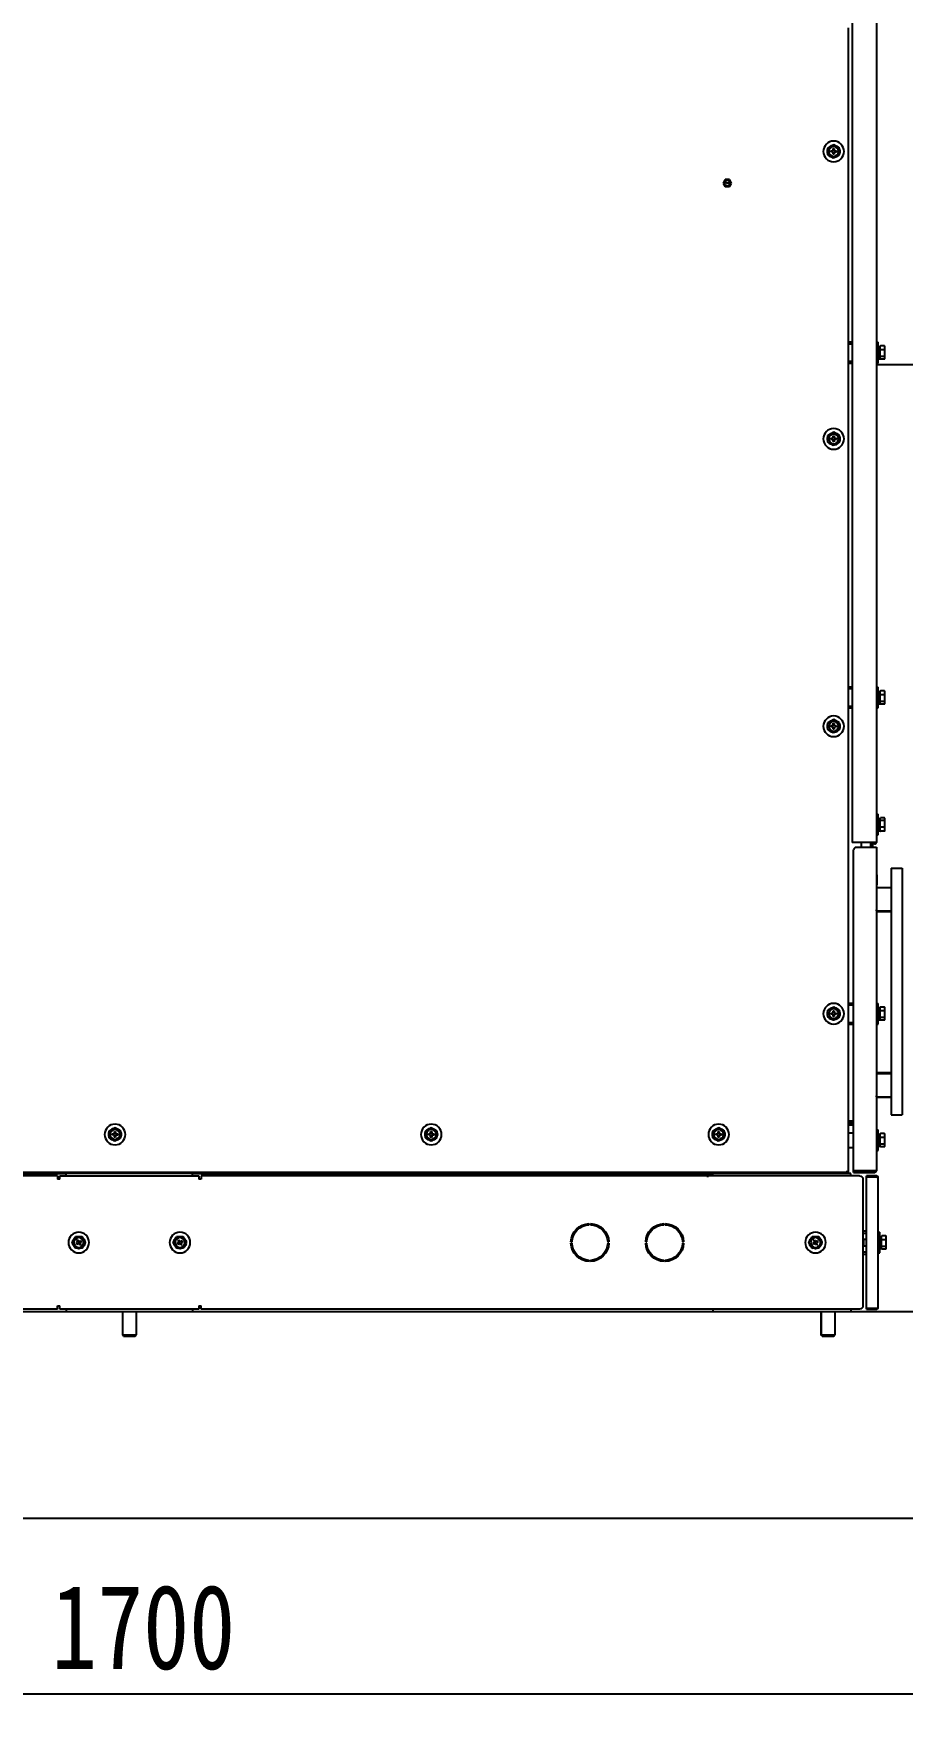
# Model space of a CAD drawing. Header units: millimetres. Extents: x 0 to 87554, y -20854 to 20404.
# Drawn here: x 7764 to 8519, y 13346 to 14821 of the extents above; entities that cross this region are included whole.
import ezdxf

# ---------------------------------------------------------------- set-up
doc = ezdxf.new("R2010")
doc.units = ezdxf.units.MM
doc.layers.get('0').update_dxf_attribs({"lineweight": 15})
doc.layers.get('Defpoints').update_dxf_attribs({"lineweight": 15})
for name, color, linetype in [('2401-00198_NFH-M5-12_0', 7, 'Continuous'), ('2401-00332-S-M12-30HM_0', 7, 'Continuous'), ('2401-01144-S-M6-16HWM_0', 7, 'Continuous'), ('4209-B0008_0', 7, 'Continuous'), ('4212-KH001_041_0', 7, 'Continuous'), ('4212-KH010_041_0', 7, 'Continuous'), ('4212-L0877_0', 7, 'Continuous'), ('4215-12269_16_0', 7, 'Continuous'), ('4215-12645_1_0', 7, 'Continuous'), ('4215-12645_2_0', 7, 'Continuous'), ('4215-12647_0', 7, 'Continuous'), ('4215-12653_3_0', 7, 'Continuous'), ('4215-12656_0', 7, 'Continuous'), ('4215-16097_1_0', 7, 'Continuous'), ('4215-16529_1_0', 7, 'Continuous'), ('4215-17084_1_0', 7, 'Continuous'), ('4215-17085_1_0', 7, 'Continuous'), ('4215-17086_4_0', 7, 'Continuous'), ('CORNER_FITTING-2_041_0', 7, 'Continuous'), ('EM-S-M6-ZC_0', 7, 'Continuous')]:
    doc.layers.add(name, color=color, linetype=linetype)
doc.layers.add('THICK', color=7, linetype='Continuous', lineweight=0)
doc.styles.add('仿宋', font='', dxfattribs={"width": 0.8})
doc.styles.get('仿宋').set_extended_font_data('仿宋_gb2312')
doc.dimstyles.new('12倍', dxfattribs={"dimscale": 21, "dimtxt": 3.5, "dimasz": 2.5, "dimexe": 1.5, "dimexo": 0, "dimgap": 1, "dimtad": 1, "dimtoh": 1, "dimdsep": 46, "dimtxsty": '仿宋', "dimcen": 2.5, "dimdle": 5, "dimclrd": 4, "dimclre": 4, "dimclrt": 3, "dimadec": 0, "dimazin": 0, "dimtfac": 1, "dimtmove": 0, "dimatfit": 3, "dimfxl": 1, "dimtolj": 1, "dimarcsym": 0})

# ---------------------------------------------------------------- blocks, each defined once
blk = doc.blocks.new('*D136')
at = {"color": 4, "linetype": 'Continuous', "lineweight": -2, "transparency": 16777216}
for p, q in [((7009.4, 13575.9), (7009.4, 13345.8)), ((8709.4, 13529.9), (8709.4, 13345.8)), ((7061.9, 13377.3), (8656.9, 13377.3))]:
    blk.add_line(p, q, dxfattribs=at)
at = {"color": 4, "lineweight": -3, "transparency": 16777216}
for points in [[(7061.9, 13386), (7061.9, 13368.5), (7009.4, 13377.3)], [(8656.9, 13386), (8656.9, 13368.5), (8709.4, 13377.3)]]:
    blk.add_solid(points, dxfattribs=at)
at = {"layer": 'Defpoints', "color": 0, "lineweight": -3, "transparency": 16777216}
for p in [(7009.4, 13575.9), (8709.4, 13529.9), (8709.4, 13377.3)]:
    blk.add_point(p, dxfattribs=at)
at = {"color": 3, "lineweight": -3, "transparency": 16777216, "insert": (7859.4, 13435), "char_height": 73.5, "attachment_point": 5, "style": '仿宋'}
blk.add_mtext('\\A1;1700', dxfattribs=at)
blk = doc.blocks.new('gy7u88')
at = {"layer": '2401-00198_NFH-M5-12_0', "color": 107, "linetype": 'Continuous'}
for p, q in [((-269.3, -1128.8), (-267.5, -1125.6)), ((-267.5, -1131.9), (-269.3, -1128.8)), ((-267.5, -1125.6), (-263.8, -1125.6)), ((-267.5, -1128.3), (-267.5, -1128.4)), ((-266.8, -1128.3), (-267.5, -1128.3)), ((-267, -1128.4), (-267.5, -1128.8)), ((-267.5, -1128.4), (-267, -1128.4)), ((-267.5, -1128.8), (-267.5, -1128.9)), ((-267.5, -1128.9), (-267.5, -1129)), ((-267.5, -1129), (-267.5, -1129)), ((-267.5, -1129), (-267.5, -1129.1)), ((-267.5, -1129.1), (-267.4, -1129.2)), ((-263.8, -1131.9), (-267.5, -1131.9)), ((-267.4, -1128.9), (-266.8, -1128.4)), ((-267.4, -1129), (-267.4, -1128.9)), ((-267.4, -1129), (-267.4, -1129)), ((-267.4, -1129.1), (-267.4, -1129)), ((-267.3, -1129.1), (-267.4, -1129.1)), ((-267.4, -1129.2), (-267.4, -1129.2)), ((-267.4, -1129.2), (-267.2, -1129.3)), ((-267.2, -1129.1), (-267.3, -1129.1)), ((-267.1, -1129.1), (-267.2, -1129.1)), ((-267.2, -1129.3), (-267.1, -1129.3)), ((-267, -1129.1), (-267.1, -1129.1)), ((-267.1, -1129.3), (-267, -1129.2)), ((-266.9, -1129), (-267, -1129.1)), ((-267, -1129.1), (-267, -1129.1)), ((-267, -1129.2), (-266.9, -1129.2)), ((-266.8, -1129), (-266.9, -1129)), ((-266.9, -1129.2), (-266.8, -1129.1)), ((-266.8, -1128.4), (-266.8, -1128.3)), ((-266.8, -1129.1), (-266.8, -1129)), ((-266.6, -1128.3), (-266.6, -1129.3)), ((-266.5, -1128.3), (-266.6, -1128.3)), ((-266.6, -1129.3), (-266.5, -1129.3)), ((-266.5, -1129.1), (-266.5, -1128.3)), ((-266.4, -1128.9), (-266.5, -1129.1)), ((-266.5, -1129.3), (-266.4, -1129.1)), ((-266.4, -1129.1), (-266.4, -1128.9)), ((-266.2, -1128.6), (-266.2, -1128.6)), ((-266.2, -1128.6), (-266.1, -1128.8)), ((-266.1, -1128.7), (-266.2, -1128.6)), ((-266.1, -1128.8), (-266.2, -1128.9)), ((-266.2, -1128.9), (-266.1, -1128.8)), ((-266.2, -1128.9), (-266.2, -1128.9)), ((-266.1, -1128.6), (-266.1, -1128.7)), ((-266, -1128.6), (-266.1, -1128.6)), ((-266.1, -1128.8), (-266.1, -1129)), ((-266.1, -1129), (-266, -1129)), ((-266, -1128.7), (-266, -1128.6)), ((-265.9, -1128.6), (-266, -1128.7)), ((-266, -1128.8), (-265.9, -1128.6)), ((-266, -1129), (-266, -1128.8)), ((-266, -1128.8), (-265.9, -1128.9)), ((-265.9, -1128.9), (-266, -1128.8)), ((-265.9, -1128.6), (-265.9, -1128.6)), ((-265.9, -1128.9), (-265.9, -1128.9)), ((-265.6, -1128.3), (-265.7, -1128.4)), ((-265.7, -1128.4), (-265.7, -1128.5)), ((-265.7, -1128.5), (-265.7, -1128.6)), ((-265.7, -1128.6), (-265.7, -1128.7)), ((-265.7, -1128.7), (-265.6, -1128.8)), ((-265.7, -1129.1), (-265.7, -1129.3)), ((-265.1, -1129.1), (-265.7, -1129.1)), ((-265.7, -1129.3), (-265, -1129.3)), ((-265.5, -1128.3), (-265.6, -1128.3)), ((-265.6, -1128.5), (-265.6, -1128.4)), ((-265.6, -1128.4), (-265.5, -1128.4)), ((-265.6, -1128.6), (-265.6, -1128.5)), ((-265.6, -1128.5), (-265.6, -1128.5)), ((-265.6, -1128.7), (-265.6, -1128.6)), ((-265.6, -1128.7), (-265.6, -1128.7)), ((-265.5, -1128.8), (-265.6, -1128.7)), ((-265.6, -1128.8), (-265.5, -1128.9)), ((-265.4, -1128.3), (-265.5, -1128.3)), ((-265.5, -1128.4), (-265.4, -1128.4)), ((-265.4, -1128.8), (-265.5, -1128.8)), ((-265.5, -1128.9), (-265.4, -1128.9)), ((-265.3, -1128.3), (-265.4, -1128.3)), ((-265.4, -1128.4), (-265.3, -1128.4)), ((-265.3, -1128.8), (-265.4, -1128.8)), ((-265.4, -1128.9), (-265.3, -1128.9)), ((-265.2, -1128.3), (-265.3, -1128.3)), ((-265.3, -1128.4), (-265.2, -1128.4)), ((-265.2, -1128.8), (-265.3, -1128.8)), ((-265.3, -1128.9), (-265.2, -1128.9)), ((-265.1, -1128.3), (-265.2, -1128.3)), ((-265.2, -1128.4), (-265.1, -1128.5)), ((-265.2, -1128.4), (-265.2, -1128.4)), ((-265.1, -1128.7), (-265.2, -1128.8)), ((-265.2, -1128.9), (-265.1, -1128.8)), ((-265, -1128.4), (-265.1, -1128.3)), ((-265.1, -1128.5), (-265, -1128.5)), ((-265, -1128.7), (-265.1, -1128.7)), ((-265.1, -1128.8), (-265.1, -1129.1)), ((-265, -1128.5), (-265, -1128.4)), ((-265, -1129.3), (-265, -1128.7)), ((-264.8, -1128.3), (-264.8, -1129.3)), ((-264.7, -1128.3), (-264.8, -1128.3)), ((-264.8, -1129.3), (-264.6, -1129.3)), ((-264.7, -1129), (-264.7, -1128.3)), ((-264.4, -1128.3), (-264.7, -1129)), ((-264.6, -1129.3), (-264.3, -1128.4)), ((-264.2, -1128.3), (-264.4, -1128.3)), ((-264.3, -1128.4), (-264, -1129.3)), ((-264, -1129), (-264.2, -1128.3)), ((-264, -1128.3), (-264, -1129)), ((-263.8, -1128.3), (-264, -1128.3)), ((-264, -1129.3), (-263.8, -1129.3)), ((-263.8, -1125.6), (-262, -1128.8)), ((-263.8, -1129.3), (-263.8, -1128.3)), ((-262, -1128.8), (-263.8, -1131.9))]:
    blk.add_line(p, q, dxfattribs=at)
at = {"layer": '2401-00332-S-M12-30HM_0', "color": 107, "linetype": 'Continuous'}
for p, q in [((-359.2, -2110.3), (-359.2, -2130.7)), ((-347.2, -2110.3), (-347.2, -2130.7)), ((-347.1, -2110.3), (-347.1, -2130.7)), ((248.3, -2110.3), (248.3, -2130.7)), ((260.3, -2110.3), (260.3, -2130.7)), ((-358.2, -2131.7), (-359.2, -2130.7)), ((-347.2, -2130.7), (-359.2, -2130.7)), ((-348.2, -2131.7), (-358.2, -2131.7)), ((-348.2, -2131.7), (-347.2, -2130.7)), ((-348.1, -2131.7), (-348.2, -2131.7)), ((-348.1, -2131.7), (-347.1, -2130.7)), ((-347.1, -2130.7), (-347.2, -2130.7)), ((260.3, -2130.7), (248.3, -2130.7)), ((249.3, -2131.7), (248.3, -2130.7)), ((259.3, -2131.7), (249.3, -2131.7)), ((259.3, -2131.7), (260.3, -2130.7))]:
    blk.add_line(p, q, dxfattribs=at)
at = {"layer": '2401-01144-S-M6-16HWM_0', "color": 107, "linetype": 'Continuous'}
for p, q in [((-363.2, -1098.4), (-358.2, -1095.5)), ((-363.2, -1104.2), (-363.2, -1098.4)), ((-363.2, -1104.2), (-358.1, -1107)), ((-360.7, -1100.8), (-360.7, -1101.8)), ((-359.2, -1100.8), (-360.7, -1100.8)), ((-360.7, -1101.8), (-359.2, -1101.8)), ((-357.7, -1098.7), (-358.7, -1098.8)), ((-358.7, -1098.8), (-358.7, -1100.3)), ((-358.7, -1102.3), (-358.7, -1103.8)), ((-358.7, -1103.8), (-357.7, -1103.7)), ((-358.2, -1095.5), (-353.2, -1098.3)), ((-358.1, -1107), (-353.2, -1104.1)), ((-357.7, -1100.2), (-357.7, -1098.7)), ((-357.7, -1103.7), (-357.7, -1102.2)), ((-355.7, -1100.7), (-357.2, -1100.7)), ((-357.2, -1101.7), (-355.7, -1101.7)), ((-355.7, -1101.7), (-355.7, -1100.7)), ((-353.2, -1104.1), (-353.2, -1098.3)), ((-397, -1285.3), (-397, -1267.3)), ((-395.4, -1267.3), (-397, -1267.3)), ((-402.6, -1281.7), (-402.6, -1270.8)), ((-402.3, -1270.5), (-398.9, -1270.5)), ((-402.3, -1273.9), (-398.9, -1273.9)), ((-402.3, -1279.7), (-398.9, -1279.7)), ((-402.3, -1282), (-398.9, -1282)), ((-398.6, -1281.7), (-398.6, -1270.8)), ((-397, -1270.9), (-398.6, -1270.9)), ((-397, -1281.6), (-398.6, -1281.6)), ((-395.4, -1285.3), (-397, -1285.3)), ((-363.2, -1348.4), (-358.2, -1345.5)), ((-363.2, -1354.2), (-363.2, -1348.4)), ((-363.2, -1354.2), (-358.1, -1357)), ((-360.7, -1350.8), (-360.7, -1351.8)), ((-359.2, -1350.8), (-360.7, -1350.8)), ((-360.7, -1351.8), (-359.2, -1351.8)), ((-357.7, -1348.7), (-358.7, -1348.8)), ((-358.7, -1348.8), (-358.7, -1350.3)), ((-358.7, -1352.3), (-358.7, -1353.8)), ((-358.7, -1353.8), (-357.7, -1353.7)), ((-358.2, -1345.5), (-353.2, -1348.3)), ((-358.1, -1357), (-353.2, -1354.1)), ((-357.7, -1350.2), (-357.7, -1348.7)), ((-357.7, -1353.7), (-357.7, -1352.2)), ((-355.7, -1350.7), (-357.2, -1350.7)), ((-357.2, -1351.7), (-355.7, -1351.7)), ((-355.7, -1351.7), (-355.7, -1350.7)), ((-353.2, -1354.1), (-353.2, -1348.3)), ((-402.6, -1581.7), (-402.6, -1570.8)), ((-402.3, -1570.5), (-398.9, -1570.5)), ((-402.3, -1573.9), (-398.9, -1573.9)), ((-398.6, -1581.7), (-398.6, -1570.8)), ((-397, -1570.9), (-398.6, -1570.9)), ((-397, -1585.3), (-397, -1567.3)), ((-395.4, -1567.3), (-397, -1567.3)), ((-402.3, -1579.7), (-398.9, -1579.7)), ((-402.3, -1582), (-398.9, -1582)), ((-397, -1581.6), (-398.6, -1581.6)), ((-395.4, -1585.3), (-397, -1585.3)), ((-363.2, -1598.4), (-358.2, -1595.5)), ((-363.2, -1604.2), (-363.2, -1598.4)), ((-363.2, -1604.2), (-358.1, -1607)), ((-360.7, -1600.8), (-360.7, -1601.8)), ((-359.2, -1600.8), (-360.7, -1600.8)), ((-360.7, -1601.8), (-359.2, -1601.8)), ((-357.7, -1598.7), (-358.7, -1598.8)), ((-358.7, -1598.8), (-358.7, -1600.3)), ((-358.7, -1602.3), (-358.7, -1603.8)), ((-358.7, -1603.8), (-357.7, -1603.7)), ((-358.2, -1595.5), (-353.2, -1598.3)), ((-358.1, -1607), (-353.2, -1604.1)), ((-357.7, -1600.2), (-357.7, -1598.7)), ((-357.7, -1603.7), (-357.7, -1602.2)), ((-355.7, -1600.7), (-357.2, -1600.7)), ((-357.2, -1601.7), (-355.7, -1601.7)), ((-355.7, -1601.7), (-355.7, -1600.7)), ((-353.2, -1604.1), (-353.2, -1598.3)), ((-402.6, -1692.2), (-402.6, -1681.3)), ((-402.3, -1681), (-398.9, -1681)), ((-398.6, -1692.2), (-398.6, -1681.3)), ((-397, -1681.4), (-398.6, -1681.4)), ((-395.4, -1677.8), (-397, -1677.8)), ((-397, -1695.8), (-397, -1677.8)), ((-402.3, -1683.3), (-398.9, -1683.3)), ((-402.3, -1689), (-398.9, -1689)), ((-402.3, -1692.5), (-398.9, -1692.5)), ((-397, -1692.1), (-398.6, -1692.1)), ((-395.4, -1695.8), (-397, -1695.8)), ((-395.4, -1842.3), (-397, -1842.3)), ((-397, -1860.3), (-397, -1842.3)), ((-402.6, -1856.7), (-402.6, -1845.8)), ((-402.3, -1845.5), (-398.9, -1845.5)), ((-402.3, -1848.9), (-398.9, -1848.9)), ((-402.3, -1854.7), (-398.9, -1854.7)), ((-402.3, -1857), (-398.9, -1857)), ((-398.6, -1856.7), (-398.6, -1845.8)), ((-397, -1845.9), (-398.6, -1845.9)), ((-397, -1856.6), (-398.6, -1856.6)), ((-363.2, -1848.4), (-358.2, -1845.5)), ((-363.2, -1854.2), (-363.2, -1848.4)), ((-363.2, -1854.2), (-358.1, -1857)), ((-359.2, -1850.8), (-360.7, -1850.8)), ((-360.7, -1850.8), (-360.7, -1851.8)), ((-360.7, -1851.8), (-359.2, -1851.8)), ((-357.7, -1848.7), (-358.7, -1848.8)), ((-358.7, -1848.8), (-358.7, -1850.3)), ((-358.7, -1852.3), (-358.7, -1853.8)), ((-358.7, -1853.8), (-357.7, -1853.7)), ((-358.2, -1845.5), (-353.2, -1848.3)), ((-358.1, -1857), (-353.2, -1854.1)), ((-357.7, -1850.2), (-357.7, -1848.7)), ((-357.7, -1853.7), (-357.7, -1852.2)), ((-355.7, -1850.7), (-357.2, -1850.7)), ((-357.2, -1851.7), (-355.7, -1851.7)), ((-355.7, -1851.7), (-355.7, -1850.7)), ((-353.2, -1854.1), (-353.2, -1848.3)), ((-395.4, -1860.3), (-397, -1860.3)), ((-402.6, -1966.7), (-402.6, -1955.8)), ((-402.3, -1955.5), (-398.9, -1955.5)), ((-402.3, -1958.9), (-398.9, -1958.9)), ((-398.6, -1966.7), (-398.6, -1955.8)), ((-397, -1955.9), (-398.6, -1955.9)), ((-395.4, -1952.3), (-397, -1952.3)), ((-397, -1970.3), (-397, -1952.3)), ((-263.2, -1953.4), (-258.2, -1950.5)), ((-263.2, -1959.2), (-263.2, -1953.4)), ((-263.2, -1959.2), (-258.1, -1962)), ((-259.2, -1955.8), (-260.7, -1955.8)), ((-260.7, -1955.8), (-260.7, -1956.8)), ((-260.7, -1956.8), (-259.2, -1956.8)), ((-257.7, -1953.7), (-258.7, -1953.8)), ((-258.7, -1953.8), (-258.7, -1955.3)), ((-258.7, -1957.3), (-258.7, -1958.8)), ((-258.7, -1958.8), (-257.7, -1958.7)), ((-258.2, -1950.5), (-253.2, -1953.3)), ((-258.1, -1962), (-253.2, -1959.1)), ((-257.7, -1955.2), (-257.7, -1953.7)), ((-257.7, -1958.7), (-257.7, -1957.2)), ((-255.7, -1955.7), (-257.2, -1955.7)), ((-257.2, -1956.7), (-255.7, -1956.7)), ((-255.7, -1956.7), (-255.7, -1955.7)), ((-253.2, -1959.1), (-253.2, -1953.3)), ((-13.2, -1953.4), (-8.2, -1950.5)), ((-13.2, -1959.2), (-13.2, -1953.4)), ((-13.2, -1959.2), (-8.1, -1962)), ((-9.2, -1955.8), (-10.7, -1955.8)), ((-10.7, -1955.8), (-10.7, -1956.8)), ((-10.7, -1956.8), (-9.2, -1956.8)), ((-7.7, -1953.7), (-8.7, -1953.8)), ((-8.7, -1953.8), (-8.7, -1955.3)), ((-8.7, -1957.3), (-8.7, -1958.8)), ((-8.7, -1958.8), (-7.7, -1958.7)), ((-8.2, -1950.5), (-3.2, -1953.3)), ((-8.1, -1962), (-3.2, -1959.1)), ((-7.7, -1955.2), (-7.7, -1953.7)), ((-7.7, -1958.7), (-7.7, -1957.2)), ((-5.7, -1955.7), (-7.2, -1955.7)), ((-7.2, -1956.7), (-5.7, -1956.7)), ((-5.7, -1956.7), (-5.7, -1955.7)), ((-3.2, -1959.1), (-3.2, -1953.3)), ((261.8, -1953.4), (266.8, -1950.5)), ((261.8, -1959.2), (261.8, -1953.4)), ((261.8, -1959.2), (266.9, -1962)), ((265.8, -1955.8), (264.3, -1955.8)), ((264.3, -1955.8), (264.3, -1956.8)), ((264.3, -1956.8), (265.8, -1956.8)), ((267.3, -1953.7), (266.3, -1953.8)), ((266.3, -1953.8), (266.3, -1955.3)), ((266.3, -1957.3), (266.3, -1958.8)), ((266.3, -1958.8), (267.3, -1958.7)), ((266.8, -1950.5), (271.8, -1953.3)), ((266.9, -1962), (271.8, -1959.1)), ((267.3, -1955.2), (267.3, -1953.7)), ((267.3, -1958.7), (267.3, -1957.2)), ((269.3, -1955.7), (267.8, -1955.7)), ((267.8, -1956.7), (269.3, -1956.7)), ((269.3, -1956.7), (269.3, -1955.7)), ((271.8, -1959.1), (271.8, -1953.3)), ((-402.3, -1964.7), (-398.9, -1964.7)), ((-402.3, -1967), (-398.9, -1967)), ((-397, -1966.6), (-398.6, -1966.6)), ((-395.4, -1970.3), (-397, -1970.3)), ((-403.9, -2055.7), (-403.9, -2044.8)), ((-403.6, -2044.5), (-400.2, -2044.5)), ((-403.6, -2047.9), (-400.2, -2047.9)), ((-399.9, -2055.7), (-399.9, -2044.8)), ((-398.3, -2044.9), (-399.9, -2044.9)), ((-396.7, -2041.3), (-398.3, -2041.3)), ((-398.3, -2059.3), (-398.3, -2041.3)), ((-384.1, -2047.3), (-386.7, -2047.3)), ((-383.9, -2047.5), (-384.1, -2047.3)), ((-384.1, -2047.3), (-384.1, -2053.3)), ((-383.9, -2047.5), (-383.9, -2053.1)), ((-348.2, -2050.1), (-345.2, -2045.2)), ((-345.4, -2055.2), (-348.2, -2050.1)), ((-345.2, -2045.2), (-339.5, -2045.3)), ((-344.3, -2048.5), (-344.8, -2049.4)), ((-344.8, -2049.4), (-343.5, -2050.2)), ((-343, -2049.3), (-344.3, -2048.5)), ((-341.6, -2047.9), (-342.3, -2049.1)), ((-340.7, -2048.4), (-341.6, -2047.9)), ((-341.5, -2049.7), (-340.7, -2048.4)), ((-340, -2051.1), (-341.3, -2050.3)), ((-339.6, -2055.3), (-336.7, -2050.4)), ((-336.7, -2050.4), (-339.5, -2045.3)), ((204.5, -2050.1), (207.5, -2045.2)), ((207.3, -2055.2), (204.5, -2050.1)), ((207.5, -2045.2), (213.3, -2045.3)), ((208.4, -2048.5), (207.9, -2049.4)), ((207.9, -2049.4), (209.2, -2050.2)), ((209.7, -2049.3), (208.4, -2048.5)), ((211.2, -2047.9), (210.4, -2049.1)), ((212, -2048.4), (211.2, -2047.9)), ((211.3, -2049.7), (212, -2048.4)), ((212.7, -2051.1), (211.4, -2050.3)), ((213.1, -2055.3), (216.1, -2050.4)), ((216.1, -2050.4), (213.3, -2045.3)), ((292.5, -2050.3), (295.4, -2045.3)), ((295.4, -2055.3), (292.5, -2050.3)), ((295.4, -2045.3), (301.2, -2045.3)), ((296.4, -2048.6), (295.9, -2049.4)), ((295.9, -2049.4), (297.2, -2050.2)), ((297.7, -2049.3), (296.4, -2048.6)), ((299.1, -2047.8), (298.4, -2049.1)), ((300, -2048.3), (299.1, -2047.8)), ((299.3, -2049.6), (300, -2048.3)), ((300.7, -2051.1), (299.4, -2050.3)), ((304.1, -2050.3), (301.2, -2045.3)), ((301.2, -2055.3), (304.1, -2050.3)), ((-403.6, -2053.7), (-400.2, -2053.7)), ((-403.6, -2056), (-400.2, -2056)), ((-398.3, -2055.6), (-399.9, -2055.6)), ((-396.7, -2059.3), (-398.3, -2059.3)), ((-384.1, -2053.3), (-386.7, -2053.3)), ((-383.9, -2053.1), (-384.1, -2053.3)), ((-345.4, -2055.2), (-339.6, -2055.3)), ((-343.4, -2050.9), (-344.1, -2052.1)), ((-344.1, -2052.1), (-343.3, -2052.7)), ((-343.3, -2052.7), (-342.5, -2051.4)), ((-341.8, -2051.2), (-340.5, -2052)), ((-340.5, -2052), (-340, -2051.1)), ((207.3, -2055.2), (213.1, -2055.3)), ((209.4, -2050.9), (208.6, -2052.1)), ((208.6, -2052.1), (209.5, -2052.7)), ((209.5, -2052.7), (210.2, -2051.4)), ((210.9, -2051.2), (212.2, -2052)), ((212.2, -2052), (212.7, -2051.1)), ((295.4, -2055.3), (301.2, -2055.3)), ((297.4, -2050.9), (296.6, -2052.2)), ((296.6, -2052.2), (297.5, -2052.7)), ((297.5, -2052.7), (298.3, -2051.4)), ((298.9, -2051.2), (300.2, -2051.9)), ((300.2, -2051.9), (300.7, -2051.1))]:
    blk.add_line(p, q, dxfattribs=at)
for centre, radius in [((-358.2, -1101.3), 9), ((-358.2, -1101.3), 4.25), ((-358.2, -1351.3), 9), ((-358.2, -1351.3), 4.25), ((-358.2, -1601.3), 9), ((-358.2, -1601.3), 4.25), ((-358.2, -1851.3), 9), ((-358.2, -1851.3), 4.25), ((-258.2, -1956.3), 9), ((-8.2, -1956.3), 9), ((266.8, -1956.3), 9), ((-258.2, -1956.3), 4.25), ((-8.2, -1956.3), 4.25), ((266.8, -1956.3), 4.25), ((-342.4, -2050.3), 9), ((-342.4, -2050.3), 4.25), ((210.3, -2050.3), 9), ((210.3, -2050.3), 4.25), ((298.3, -2050.3), 9), ((298.3, -2050.3), 4.25)]:
    blk.add_circle(centre, radius, dxfattribs=at)
for centre, radius, start, end in [((-358.2, -1101.3), 5.35, 159.6691, 201.3485), ((-358.2, -1101.3), 5.47, 144.5164, 156.5013), ((-358.2, -1101.3), 5.47, 204.5164, 216.5013), ((-358.2, -1101.3), 5.35, 99.6691, 141.3485), ((-358.2, -1101.3), 5.35, 219.6691, 261.3485), ((-359.2, -1100.3), 0.5, 270.5088, 0.5088), ((-359.2, -1102.3), 0.5, 0.5088, 90.5088), ((-358.2, -1101.3), 5.47, 84.5164, 96.5013), ((-357.2, -1100.2), 0.5, 180.5088, 270.5088), ((-357.2, -1102.2), 0.5, 90.5088, 180.5088), ((-358.2, -1101.3), 5.35, 39.6691, 81.3485), ((-358.2, -1101.3), 5.35, 279.6691, 321.3485), ((-358.2, -1101.3), 5.47, 24.5164, 36.5013), ((-358.2, -1101.3), 5.47, 324.5164, 336.5013), ((-358.2, -1101.3), 5.35, 339.6691, 21.3485), ((-358.2, -1101.3), 5.47, 264.5164, 276.5013), ((-358.2, -1351.3), 5.35, 159.6691, 201.3485), ((-358.2, -1351.3), 5.47, 144.5164, 156.5013), ((-358.2, -1351.3), 5.47, 204.5164, 216.5013), ((-358.2, -1351.3), 5.35, 99.6691, 141.3485), ((-358.2, -1351.3), 5.35, 219.6691, 261.3485), ((-359.2, -1350.3), 0.5, 270.5088, 0.5088), ((-359.2, -1352.3), 0.5, 0.5088, 90.5088), ((-358.2, -1351.3), 5.47, 84.5164, 96.5013), ((-358.2, -1351.3), 5.47, 264.5164, 276.5013), ((-357.2, -1350.2), 0.5, 180.5088, 270.5088), ((-357.2, -1352.2), 0.5, 90.5088, 180.5088), ((-358.2, -1351.3), 5.35, 39.6691, 81.3485), ((-358.2, -1351.3), 5.35, 279.6691, 321.3485), ((-358.2, -1351.3), 5.47, 24.5164, 36.5013), ((-358.2, -1351.3), 5.47, 324.5164, 336.5013), ((-358.2, -1351.3), 5.35, 339.6691, 21.3485), ((-358.2, -1601.3), 5.35, 159.6691, 201.3485), ((-358.2, -1601.3), 5.47, 144.5164, 156.5013), ((-358.2, -1601.3), 5.47, 204.5164, 216.5013), ((-358.2, -1601.3), 5.35, 99.6691, 141.3485), ((-358.2, -1601.3), 5.35, 219.6691, 261.3485), ((-359.2, -1600.3), 0.5, 270.5088, 0.5088), ((-359.2, -1602.3), 0.5, 0.5088, 90.5088), ((-358.2, -1601.3), 5.47, 84.5164, 96.5013), ((-358.2, -1601.3), 5.47, 264.5164, 276.5013), ((-357.2, -1600.2), 0.5, 180.5088, 270.5088), ((-357.2, -1602.2), 0.5, 90.5088, 180.5088), ((-358.2, -1601.3), 5.35, 39.6691, 81.3485), ((-358.2, -1601.3), 5.35, 279.6691, 321.3485), ((-358.2, -1601.3), 5.47, 24.5164, 36.5013), ((-358.2, -1601.3), 5.47, 324.5164, 336.5013), ((-358.2, -1601.3), 5.35, 339.6691, 21.3485), ((-358.2, -1851.3), 5.35, 159.6691, 201.3485), ((-358.2, -1851.3), 5.47, 144.5164, 156.5013), ((-358.2, -1851.3), 5.47, 204.5164, 216.5013), ((-358.2, -1851.3), 5.35, 99.6691, 141.3485), ((-358.2, -1851.3), 5.35, 219.6691, 261.3485), ((-359.2, -1850.3), 0.5, 270.5088, 0.5088), ((-359.2, -1852.3), 0.5, 0.5088, 90.5088), ((-358.2, -1851.3), 5.47, 84.5164, 96.5013), ((-358.2, -1851.3), 5.47, 264.5164, 276.5013), ((-357.2, -1850.2), 0.5, 180.5088, 270.5088), ((-357.2, -1852.2), 0.5, 90.5088, 180.5088), ((-358.2, -1851.3), 5.35, 39.6691, 81.3485), ((-358.2, -1851.3), 5.35, 279.6691, 321.3485), ((-358.2, -1851.3), 5.47, 24.5164, 36.5013), ((-358.2, -1851.3), 5.47, 324.5164, 336.5013), ((-358.2, -1851.3), 5.35, 339.6691, 21.3485), ((-258.2, -1956.3), 5.35, 159.6691, 201.3485), ((-258.2, -1956.3), 5.47, 144.5164, 156.5013), ((-258.2, -1956.3), 5.47, 204.5164, 216.5013), ((-258.2, -1956.3), 5.35, 99.6691, 141.3485), ((-258.2, -1956.3), 5.35, 219.6691, 261.3485), ((-259.2, -1955.3), 0.5, 270.5088, 0.5088), ((-259.2, -1957.3), 0.5, 0.5088, 90.5088), ((-258.2, -1956.3), 5.47, 84.5164, 96.5013), ((-258.2, -1956.3), 5.47, 264.5164, 276.5013), ((-257.2, -1955.2), 0.5, 180.5088, 270.5088), ((-257.2, -1957.2), 0.5, 90.5088, 180.5088), ((-258.2, -1956.3), 5.35, 39.6691, 81.3485), ((-258.2, -1956.3), 5.35, 279.6691, 321.3485), ((-258.2, -1956.3), 5.47, 24.5164, 36.5013), ((-258.2, -1956.3), 5.47, 324.5164, 336.5013), ((-258.2, -1956.3), 5.35, 339.6691, 21.3485), ((-8.2, -1956.3), 5.35, 159.6691, 201.3485), ((-8.2, -1956.3), 5.47, 144.5164, 156.5013), ((-8.2, -1956.3), 5.47, 204.5164, 216.5013), ((-8.2, -1956.3), 5.35, 99.6691, 141.3485), ((-8.2, -1956.3), 5.35, 219.6691, 261.3485), ((-9.2, -1955.3), 0.5, 270.5088, 0.5088), ((-9.2, -1957.3), 0.5, 0.5088, 90.5088), ((-8.2, -1956.3), 5.47, 84.5164, 96.5013), ((-8.2, -1956.3), 5.47, 264.5164, 276.5013), ((-7.2, -1955.2), 0.5, 180.5088, 270.5088), ((-7.2, -1957.2), 0.5, 90.5088, 180.5088), ((-8.2, -1956.3), 5.35, 39.6691, 81.3485), ((-8.2, -1956.3), 5.35, 279.6691, 321.3485), ((-8.2, -1956.3), 5.47, 24.5164, 36.5013), ((-8.2, -1956.3), 5.47, 324.5164, 336.5013), ((-8.2, -1956.3), 5.35, 339.6691, 21.3485), ((266.8, -1956.3), 5.35, 159.6691, 201.3485), ((266.8, -1956.3), 5.47, 144.5164, 156.5013), ((266.8, -1956.3), 5.47, 204.5164, 216.5013), ((266.8, -1956.3), 5.35, 99.6691, 141.3485), ((266.8, -1956.3), 5.35, 219.6691, 261.3485), ((265.8, -1955.3), 0.5, 270.5088, 0.5088), ((265.8, -1957.3), 0.5, 0.5088, 90.5088), ((266.8, -1956.3), 5.47, 84.5164, 96.5013), ((266.8, -1956.3), 5.47, 264.5164, 276.5013), ((267.8, -1955.2), 0.5, 180.5088, 270.5088), ((267.8, -1957.2), 0.5, 90.5088, 180.5088), ((266.8, -1956.3), 5.35, 39.6691, 81.3485), ((266.8, -1956.3), 5.35, 279.6691, 321.3485), ((266.8, -1956.3), 5.47, 24.5164, 36.5013), ((266.8, -1956.3), 5.47, 324.5164, 336.5013), ((266.8, -1956.3), 5.35, 339.6691, 21.3485), ((-342.4, -2050.3), 5.47, 172.9895, 184.9744), ((-342.4, -2050.3), 5.35, 128.1423, 169.8217), ((-342.4, -2050.3), 5.47, 112.9895, 124.9744), ((-342.4, -2050.3), 5.35, 68.1423, 109.8217), ((-343.8, -2050.6), 0.5, 328.982, 58.982), ((-342.8, -2048.9), 0.5, 238.982, 328.982), ((-341.1, -2049.9), 0.5, 148.982, 238.982), ((-342.4, -2050.3), 5.47, 52.9895, 64.9744), ((-342.4, -2050.3), 5.35, 8.1423, 49.8217), ((-342.4, -2050.3), 5.47, 352.9895, 4.9744), ((210.3, -2050.3), 5.47, 172.9895, 184.9744), ((210.3, -2050.3), 5.35, 128.1423, 169.8217), ((210.3, -2050.3), 5.47, 112.9895, 124.9744), ((210.3, -2050.3), 5.35, 68.1423, 109.8217), ((208.9, -2050.6), 0.5, 328.982, 58.982), ((210, -2048.9), 0.5, 238.982, 328.982), ((211.7, -2049.9), 0.5, 148.982, 238.982), ((210.3, -2050.3), 5.47, 52.9895, 64.9744), ((210.3, -2050.3), 5.35, 8.1423, 49.8217), ((210.3, -2050.3), 5.47, 352.9895, 4.9744), ((298.3, -2050.3), 5.47, 174.0022, 185.987), ((298.3, -2050.3), 5.35, 129.1549, 170.8343), ((298.3, -2050.3), 5.47, 114.0022, 125.987), ((298.3, -2050.3), 5.35, 69.1549, 110.8343), ((297, -2050.6), 0.5, 329.9946, 59.9946), ((298, -2048.9), 0.5, 239.9946, 329.9946), ((299.7, -2049.9), 0.5, 149.9946, 239.9946), ((298.3, -2050.3), 5.47, 54.0022, 65.987), ((298.3, -2050.3), 5.35, 9.1549, 50.8343), ((298.3, -2050.3), 5.47, 354.0022, 5.987), ((-342.4, -2050.3), 5.35, 188.1423, 229.8217), ((-342.4, -2050.3), 5.47, 232.9895, 244.9744), ((-342.4, -2050.3), 5.35, 248.1423, 289.8217), ((-342.1, -2051.6), 0.5, 58.982, 148.982), ((-342.4, -2050.3), 5.47, 292.9895, 304.9744), ((-342.4, -2050.3), 5.35, 308.1423, 349.8217), ((210.3, -2050.3), 5.35, 188.1423, 229.8217), ((210.3, -2050.3), 5.47, 232.9895, 244.9744), ((210.3, -2050.3), 5.35, 248.1423, 289.8217), ((210.7, -2051.6), 0.5, 58.982, 148.982), ((210.3, -2050.3), 5.47, 292.9895, 304.9744), ((210.3, -2050.3), 5.35, 308.1423, 349.8217), ((298.3, -2050.3), 5.35, 189.1549, 230.8343), ((298.3, -2050.3), 5.47, 234.0022, 245.987), ((298.3, -2050.3), 5.35, 249.1549, 290.8343), ((298.7, -2051.6), 0.5, 59.9946, 149.9946), ((298.3, -2050.3), 5.47, 294.0022, 305.987), ((298.3, -2050.3), 5.35, 309.1549, 350.8343)]:
    blk.add_arc(centre, radius, start, end, dxfattribs=at)
for points in [[(-402.3, -1270.5), (-402.4, -1270.6), (-402.5, -1270.7), (-402.6, -1270.8)], [(-402.6, -1270.9), (-402.5, -1270.8), (-402.4, -1270.6), (-402.3, -1270.5)], [(-402.3, -1273.9), (-402.4, -1273.8), (-402.5, -1273.7), (-402.6, -1273.5)], [(-402.6, -1274.6), (-402.5, -1274.4), (-402.4, -1274.2), (-402.3, -1273.9)], [(-402.3, -1279.7), (-402.4, -1279.5), (-402.5, -1279.2), (-402.6, -1279)], [(-402.6, -1279.9), (-402.5, -1279.8), (-402.4, -1279.8), (-402.3, -1279.7)], [(-402.3, -1282), (-402.4, -1281.9), (-402.5, -1281.8), (-402.6, -1281.7)], [(-398.9, -1270.5), (-398.8, -1270.6), (-398.7, -1270.7), (-398.6, -1270.8)], [(-398.6, -1270.9), (-398.7, -1270.8), (-398.8, -1270.6), (-398.9, -1270.5)], [(-398.9, -1273.9), (-398.8, -1273.8), (-398.7, -1273.7), (-398.6, -1273.5)], [(-398.6, -1274.6), (-398.7, -1274.4), (-398.8, -1274.2), (-398.9, -1273.9)], [(-398.9, -1279.7), (-398.8, -1279.5), (-398.7, -1279.2), (-398.6, -1279)], [(-398.6, -1279.9), (-398.7, -1279.8), (-398.8, -1279.8), (-398.9, -1279.7)], [(-398.9, -1282), (-398.8, -1281.9), (-398.7, -1281.8), (-398.6, -1281.7)], [(-402.3, -1570.5), (-402.4, -1570.6), (-402.5, -1570.7), (-402.6, -1570.8)], [(-402.6, -1570.9), (-402.5, -1570.8), (-402.4, -1570.6), (-402.3, -1570.5)], [(-402.3, -1573.9), (-402.4, -1573.8), (-402.5, -1573.7), (-402.6, -1573.5)], [(-402.6, -1574.6), (-402.5, -1574.4), (-402.4, -1574.2), (-402.3, -1573.9)], [(-398.9, -1570.5), (-398.8, -1570.6), (-398.7, -1570.7), (-398.6, -1570.8)], [(-398.6, -1570.9), (-398.7, -1570.8), (-398.8, -1570.6), (-398.9, -1570.5)], [(-398.9, -1573.9), (-398.8, -1573.8), (-398.7, -1573.7), (-398.6, -1573.5)], [(-398.6, -1574.6), (-398.7, -1574.4), (-398.8, -1574.2), (-398.9, -1573.9)], [(-402.3, -1579.7), (-402.4, -1579.5), (-402.5, -1579.2), (-402.6, -1579)], [(-402.6, -1579.9), (-402.5, -1579.8), (-402.4, -1579.8), (-402.3, -1579.7)], [(-402.3, -1582), (-402.4, -1581.9), (-402.5, -1581.8), (-402.6, -1581.7)], [(-398.9, -1579.7), (-398.8, -1579.5), (-398.7, -1579.2), (-398.6, -1579)], [(-398.6, -1579.9), (-398.7, -1579.8), (-398.8, -1579.8), (-398.9, -1579.7)], [(-398.9, -1582), (-398.8, -1581.9), (-398.7, -1581.8), (-398.6, -1581.7)], [(-402.6, -1681.3), (-402.5, -1681.2), (-402.4, -1681.1), (-402.3, -1681)], [(-398.6, -1681.3), (-398.7, -1681.2), (-398.8, -1681.1), (-398.9, -1681)], [(-402.3, -1683.3), (-402.4, -1683.2), (-402.5, -1683.1), (-402.6, -1683)], [(-402.6, -1683.9), (-402.5, -1683.7), (-402.4, -1683.5), (-402.3, -1683.3)], [(-402.3, -1689), (-402.4, -1688.8), (-402.5, -1688.6), (-402.6, -1688.3)], [(-402.6, -1689.4), (-402.5, -1689.2), (-402.4, -1689.1), (-402.3, -1689)], [(-402.3, -1692.5), (-402.4, -1692.4), (-402.5, -1692.2), (-402.6, -1692.1)], [(-402.6, -1692.2), (-402.5, -1692.3), (-402.4, -1692.4), (-402.3, -1692.5)], [(-398.9, -1683.3), (-398.8, -1683.2), (-398.7, -1683.1), (-398.6, -1683)], [(-398.6, -1683.9), (-398.7, -1683.7), (-398.8, -1683.5), (-398.9, -1683.3)], [(-398.9, -1689), (-398.8, -1688.8), (-398.7, -1688.6), (-398.6, -1688.3)], [(-398.6, -1689.4), (-398.7, -1689.2), (-398.8, -1689.1), (-398.9, -1689)], [(-398.9, -1692.5), (-398.8, -1692.4), (-398.7, -1692.2), (-398.6, -1692.1)], [(-398.6, -1692.2), (-398.7, -1692.3), (-398.8, -1692.4), (-398.9, -1692.5)], [(-402.3, -1845.5), (-402.4, -1845.6), (-402.5, -1845.7), (-402.6, -1845.8)], [(-402.6, -1845.9), (-402.5, -1845.8), (-402.4, -1845.6), (-402.3, -1845.5)], [(-402.3, -1848.9), (-402.4, -1848.8), (-402.5, -1848.7), (-402.6, -1848.5)], [(-402.6, -1849.6), (-402.5, -1849.4), (-402.4, -1849.2), (-402.3, -1848.9)], [(-402.3, -1854.7), (-402.4, -1854.5), (-402.5, -1854.2), (-402.6, -1854)], [(-402.6, -1854.9), (-402.5, -1854.8), (-402.4, -1854.8), (-402.3, -1854.7)], [(-402.3, -1857), (-402.4, -1856.9), (-402.5, -1856.8), (-402.6, -1856.7)], [(-398.9, -1845.5), (-398.8, -1845.6), (-398.7, -1845.7), (-398.6, -1845.8)], [(-398.6, -1845.9), (-398.7, -1845.8), (-398.8, -1845.6), (-398.9, -1845.5)], [(-398.9, -1848.9), (-398.8, -1848.8), (-398.7, -1848.7), (-398.6, -1848.5)], [(-398.6, -1849.6), (-398.7, -1849.4), (-398.8, -1849.2), (-398.9, -1848.9)], [(-398.9, -1854.7), (-398.8, -1854.5), (-398.7, -1854.2), (-398.6, -1854)], [(-398.6, -1854.9), (-398.7, -1854.8), (-398.8, -1854.8), (-398.9, -1854.7)], [(-398.9, -1857), (-398.8, -1856.9), (-398.7, -1856.8), (-398.6, -1856.7)], [(-402.3, -1955.5), (-402.4, -1955.6), (-402.5, -1955.7), (-402.6, -1955.8)], [(-402.6, -1955.9), (-402.5, -1955.8), (-402.4, -1955.6), (-402.3, -1955.5)], [(-402.3, -1958.9), (-402.4, -1958.8), (-402.5, -1958.7), (-402.6, -1958.5)], [(-402.6, -1959.6), (-402.5, -1959.4), (-402.4, -1959.2), (-402.3, -1958.9)], [(-398.9, -1955.5), (-398.8, -1955.6), (-398.7, -1955.7), (-398.6, -1955.8)], [(-398.6, -1955.9), (-398.7, -1955.8), (-398.8, -1955.6), (-398.9, -1955.5)], [(-398.9, -1958.9), (-398.8, -1958.8), (-398.7, -1958.7), (-398.6, -1958.5)], [(-398.6, -1959.6), (-398.7, -1959.4), (-398.8, -1959.2), (-398.9, -1958.9)], [(-402.3, -1964.7), (-402.4, -1964.5), (-402.5, -1964.2), (-402.6, -1964)], [(-402.6, -1964.9), (-402.5, -1964.8), (-402.4, -1964.8), (-402.3, -1964.7)], [(-402.3, -1967), (-402.4, -1966.9), (-402.5, -1966.8), (-402.6, -1966.7)], [(-398.9, -1964.7), (-398.8, -1964.5), (-398.7, -1964.2), (-398.6, -1964)], [(-398.6, -1964.9), (-398.7, -1964.8), (-398.8, -1964.8), (-398.9, -1964.7)], [(-398.9, -1967), (-398.8, -1966.9), (-398.7, -1966.8), (-398.6, -1966.7)], [(-403.6, -2044.5), (-403.7, -2044.6), (-403.8, -2044.7), (-403.9, -2044.8)], [(-403.9, -2044.9), (-403.8, -2044.8), (-403.7, -2044.6), (-403.6, -2044.5)], [(-403.6, -2047.9), (-403.7, -2047.8), (-403.8, -2047.7), (-403.9, -2047.5)], [(-403.9, -2048.6), (-403.8, -2048.4), (-403.7, -2048.2), (-403.6, -2047.9)], [(-400.2, -2044.5), (-400.1, -2044.6), (-400, -2044.7), (-399.9, -2044.8)], [(-399.9, -2044.9), (-400, -2044.8), (-400.1, -2044.6), (-400.2, -2044.5)], [(-400.2, -2047.9), (-400.1, -2047.8), (-400, -2047.7), (-399.9, -2047.5)], [(-399.9, -2048.6), (-400, -2048.4), (-400.1, -2048.2), (-400.2, -2047.9)], [(-403.6, -2053.7), (-403.7, -2053.5), (-403.8, -2053.2), (-403.9, -2053)], [(-403.9, -2053.9), (-403.8, -2053.8), (-403.7, -2053.8), (-403.6, -2053.7)], [(-403.6, -2056), (-403.7, -2055.9), (-403.8, -2055.8), (-403.9, -2055.7)], [(-400.2, -2053.7), (-400.1, -2053.5), (-400, -2053.2), (-399.9, -2053)], [(-399.9, -2053.9), (-400, -2053.8), (-400.1, -2053.8), (-400.2, -2053.7)], [(-400.2, -2056), (-400.1, -2055.9), (-400, -2055.8), (-399.9, -2055.7)]]:
    blk.add_open_spline(points, degree=3, dxfattribs=at)
at = {"layer": '4209-B0008_0', "color": 107, "linetype": 'Continuous'}
for p, q in [((-417.7, -1724.8), (-417.7, -1939.3)), ((-408.2, -1724.8), (-417.7, -1724.8)), ((-408.2, -1724.8), (-408.2, -1939.3)), ((-408.2, -1939.3), (-417.7, -1939.3))]:
    blk.add_line(p, q, dxfattribs=at)
at = {"layer": '4212-KH001_041_0', "color": 107, "linetype": 'Continuous'}
for p, q in [((-371.2, -1946.3), (-375.4, -1946.3)), ((-371.2, -1947.8), (-375.4, -1947.8))]:
    blk.add_line(p, q, dxfattribs=at)
at = {"layer": '4212-KH010_041_0', "color": 107, "linetype": 'Continuous'}
for p, q in [((-390.2, -1702.3), (-390.2, -1706.3)), ((-382.2, -1702.3), (-382.2, -1706.3)), ((-375.4, -1944.8), (-371.2, -1944.8))]:
    blk.add_line(p, q, dxfattribs=at)
at = {"layer": '4212-L0877_0', "color": 107, "linetype": 'Continuous'}
for p, q in [((-347.2, -1990.3), (-347.2, -1989.3)), ((199.3, -1990.3), (-253.2, -1990.3)), ((761.8, -1990.3), (309.3, -1990.3))]:
    blk.add_line(p, q, dxfattribs=at)
at = {"layer": '4215-12269_16_0', "color": 107, "linetype": 'Continuous'}
for p, q in [((-374.4, -1267.3), (-371.4, -1267.3)), ((-374.4, -1268.8), (-371.4, -1268.8)), ((-371.4, -1283.8), (-374.4, -1283.8)), ((-371.4, -1285.3), (-374.4, -1285.3)), ((-374.4, -1567.3), (-371.4, -1567.3)), ((-374.4, -1568.8), (-371.4, -1568.8)), ((-371.4, -1583.8), (-374.4, -1583.8)), ((-371.4, -1585.3), (-374.4, -1585.3)), ((-375.4, -1842.3), (-371.4, -1842.3)), ((-375.4, -1843.8), (-371.4, -1843.8)), ((-371.4, -1858.8), (-375.4, -1858.8)), ((-371.4, -1860.3), (-375.4, -1860.3)), ((-371.2, -1954.8), (-375.4, -1954.8)), ((-375.4, -1967.8), (-371.2, -1967.8))]:
    blk.add_line(p, q, dxfattribs=at)
for centre, radius, start, end in [((-371.4, -1267.1), 0.2, 270, 0), ((-371.4, -1267.1), 1.7, 270, 277.1195), ((-371.4, -1285.5), 1.7, 82.8805, 90), ((-371.4, -1285.5), 0.2, 0, 90), ((-371.4, -1567.1), 0.2, 270, 0), ((-371.4, -1567.1), 1.7, 270, 277.1195), ((-371.4, -1585.5), 1.7, 82.8805, 90), ((-371.4, -1585.5), 0.2, 0, 90), ((-371.4, -1842.1), 0.2, 270, 0), ((-371.4, -1842.1), 1.7, 270, 277.1195), ((-371.4, -1860.5), 1.7, 82.8805, 90), ((-371.4, -1860.5), 0.2, 0, 90)]:
    blk.add_arc(centre, radius, start, end, dxfattribs=at)
at = {"layer": '4215-12645_1_0', "color": 107, "linetype": 'Continuous'}
for p, q in [((-378.4, -1706.3), (-395.4, -1706.3)), ((-395.4, -1706.3), (-395.4, -1987.9)), ((-392.1, -1702.3), (-392.1, -1706.1)), ((-390.9, -1702.3), (-390.9, -1706.1)), ((-375.4, -1987.9), (-375.4, -1709.3)), ((-395.6, -1741.6), (-408.2, -1741.6)), ((-408.2, -1762.8), (-395.4, -1762.8)), ((-408.2, -1902.8), (-395.4, -1902.8)), ((-408.2, -1924), (-395.6, -1924)), ((-395.4, -1987.9), (-375.4, -1987.9)), ((-375.4, -1988.1), (-394, -1988.1)), ((-375.4, -1989.3), (-394, -1989.3)), ((-375.4, -1989.3), (-375.4, -1988.1))]:
    blk.add_line(p, q, dxfattribs=at)
for centre, radius, start, end in [((-392.3, -1706.1), 0.2, 270, 0), ((-392.3, -1706.1), 1.4, 351.7441, 0), ((-378.4, -1709.3), 3, 0, 90), ((-395.6, -1741.4), 0.2, 270, 0), ((-395.6, -1924.2), 0.2, 0, 90), ((-394, -1987.9), 1.4, 180, 270), ((-394, -1987.9), 0.2, 180, 270)]:
    blk.add_arc(centre, radius, start, end, dxfattribs=at)
at = {"layer": '4215-12645_2_0', "color": 107, "linetype": 'Continuous'}
for p, q in [((-408.2, -1741.9), (-395.6, -1741.9)), ((-395.6, -1741.9), (-395.5, -1742)), ((-395.6, -1761.9), (-408.2, -1761.9)), ((-395.6, -1762.8), (-395.6, -1761.9)), ((-395.6, -1902.8), (-395.6, -1903.6)), ((-408.2, -1903.6), (-395.6, -1903.6)), ((-395.6, -1923.6), (-408.2, -1923.6)), ((-395.6, -1923.6), (-395.5, -1923.5))]:
    blk.add_line(p, q, dxfattribs=at)
for centre, radius, start, end in [((-396.7, -1760.4), 2.62, 294.2437, 297.885), ((-396.7, -1760.3), 2.65, 297.8779, 299.2203), ((-396.7, -1905.1), 2.62, 62.115, 65.7563), ((-396.7, -1905.2), 2.65, 60.7797, 62.1221)]:
    blk.add_arc(centre, radius, start, end, dxfattribs=at)
for points, knots in [([(-395.5, -1742), (-395.5, -1742.1), (-395.4, -1742.3), (-395.4, -1742.6), (-395.4, -1742.8)], [0, 0, 0, 0, 0.279426, 1, 1, 1, 1]), ([(-395.6, -1761.9), (-395.6, -1761.8), (-395.4, -1761.5), (-395.4, -1761.1), (-395.4, -1760.8)], [0, 0, 0, 0, 0.233986, 1, 1, 1, 1]), ([(-395.6, -1903.6), (-395.6, -1903.7), (-395.4, -1904.1), (-395.4, -1904.4), (-395.4, -1904.7)], [0, 0, 0, 0, 0.233986, 1, 1, 1, 1]), ([(-395.5, -1923.5), (-395.5, -1923.4), (-395.4, -1923.2), (-395.4, -1922.9), (-395.4, -1922.8)], [0, 0, 0, 0, 0.279426, 1, 1, 1, 1])]:
    blk.add_open_spline(points, degree=3, knots=knots, dxfattribs=at)
at = {"layer": '4215-12647_0', "color": 107, "linetype": 'Continuous'}
for p, q in [((-383.7, -1995.3), (-383.7, -2105.3)), ((-380.7, -1992.3), (191.8, -1992.3)), ((-248.7, -1993.3), (-248.7, -1992.3)), ((191.8, -1992.3), (191.8, -1995.3)), ((191.8, -1995.3), (193.8, -1995.3)), ((314.8, -1992.3), (193.8, -1992.3)), ((193.8, -1992.3), (193.8, -1995.3)), ((314.8, -1995.3), (314.8, -1992.3)), ((314.8, -1995.3), (316.8, -1995.3)), ((316.8, -1992.3), (889.3, -1992.3)), ((316.8, -1992.3), (316.8, -1995.3)), ((-211.7, -2033.8), (-211.7, -2034.8)), ((-210.7, -2034.8), (-210.7, -2033.8)), ((-146.7, -2033.8), (-146.7, -2034.8)), ((-145.7, -2034.8), (-145.7, -2033.8)), ((-226.7, -2049.8), (-227.7, -2049.8)), ((-194.7, -2049.8), (-195.7, -2049.8)), ((-161.7, -2049.8), (-162.7, -2049.8)), ((-129.7, -2049.8), (-130.7, -2049.8)), ((-227.7, -2050.8), (-226.7, -2050.8)), ((-195.7, -2050.8), (-194.7, -2050.8)), ((-162.7, -2050.8), (-161.7, -2050.8)), ((-130.7, -2050.8), (-129.7, -2050.8)), ((-211.7, -2065.7), (-211.7, -2066.7)), ((-210.7, -2066.7), (-210.7, -2065.7)), ((-146.7, -2065.7), (-146.7, -2066.7)), ((-145.7, -2066.7), (-145.7, -2065.7)), ((-380.7, -2108.3), (191.8, -2108.3)), ((-248.7, -2107.3), (-248.7, -2108.3)), ((193.8, -2105.3), (191.8, -2105.3)), ((191.8, -2108.3), (191.8, -2105.3)), ((193.8, -2105.3), (193.8, -2108.3)), ((193.8, -2108.3), (314.8, -2108.3)), ((316.8, -2105.3), (314.8, -2105.3)), ((314.8, -2108.3), (314.8, -2105.3)), ((316.8, -2108.3), (316.8, -2105.3)), ((316.8, -2108.3), (889.3, -2108.3))]:
    blk.add_line(p, q, dxfattribs=at)
for centre, radius, start, end in [((-380.7, -1995.3), 3, 90, 180), ((-211.2, -2050.3), 16.5, 91.7365, 178.2635), ((-211.2, -2050.3), 15.5, 91.8486, 178.1514), ((-211.2, -2050.3), 16.5, 1.7365, 88.2635), ((-211.2, -2050.3), 15.5, 1.8486, 88.1514), ((-146.2, -2050.3), 16.5, 91.7365, 178.2635), ((-146.2, -2050.3), 15.5, 91.8486, 178.1514), ((-146.2, -2050.3), 16.5, 1.7365, 88.2635), ((-146.2, -2050.3), 15.5, 1.8486, 88.1514), ((-211.2, -2050.3), 16.5, 181.7365, 268.2635), ((-211.2, -2050.3), 15.5, 181.8486, 268.1514), ((-211.2, -2050.3), 16.5, 271.7365, 358.2635), ((-211.2, -2050.3), 15.5, 271.8486, 358.1514), ((-146.2, -2050.3), 16.5, 181.7365, 268.2635), ((-146.2, -2050.3), 15.5, 181.8486, 268.1514), ((-146.2, -2050.3), 16.5, 271.7365, 358.2635), ((-146.2, -2050.3), 15.5, 271.8486, 358.1514), ((-380.7, -2105.3), 3, 180, 270)]:
    blk.add_arc(centre, radius, start, end, dxfattribs=at)
at = {"layer": '4215-12653_3_0', "color": 107, "linetype": 'Continuous'}
for p, q in [((-371.2, -1989.3), (-371.2, -993.8)), ((-371.2, -1989.3), (879.8, -1989.3)), ((-369.8, -1989.3), (-369.8, -1987.9))]:
    blk.add_line(p, q, dxfattribs=at)
blk.add_circle((-265.7, -1128.8), 2.5, dxfattribs=at)
at = {"layer": '4215-12656_0', "color": 107, "linetype": 'Continuous'}
for p, q in [((-395.7, -1993.3), (-396.7, -1993.3)), ((-396.7, -1993.3), (-396.7, -2107.3)), ((-395.7, -1992.3), (-386.7, -1992.3)), ((-395.7, -1992.3), (-395.7, -1993.3)), ((-395.7, -1993.3), (-386.7, -1993.3)), ((-386.7, -2108.3), (-386.7, -1992.3)), ((-395.7, -2107.3), (-396.7, -2107.3)), ((-386.7, -2107.3), (-395.7, -2107.3)), ((-395.7, -2108.3), (-395.7, -2107.3)), ((-386.7, -2108.3), (-395.7, -2108.3))]:
    blk.add_line(p, q, dxfattribs=at)
for centre, start, end in [((-395.7, -1993.3), 90, 180), ((-395.7, -2107.3), 180, 270)]:
    blk.add_arc(centre, 1, start, end, dxfattribs=at)
at = {"layer": '4215-16097_1_0', "color": 107, "linetype": 'Continuous'}
for p, q in [((-395.4, -906.8), (-395.4, -1702.3)), ((-374.4, -906.8), (-374.4, -1702.3)), ((-395.4, -1702.3), (-374.4, -1702.3))]:
    blk.add_line(p, q, dxfattribs=at)
blk.add_arc((-393.9, -1702.3), 1.5, 180, 0, dxfattribs=at)
at = {"layer": '4215-16529_1_0', "color": 107, "linetype": 'Continuous'}
blk.add_line((-695.4, -1286.8), (-395.4, -1286.8), dxfattribs=at)
at = {"layer": '4215-17084_1_0', "color": 107, "linetype": 'Continuous'}
for p, q in [((199.3, -1990.3), (309.3, -1990.3)), ((199.3, -1992.3), (199.3, -1990.3)), ((309.3, -1992.3), (309.3, -1990.3)), ((199.3, -2108.3), (199.3, -2110.3)), ((309.3, -2108.3), (309.3, -2110.3)), ((309.3, -2110.3), (199.3, -2110.3))]:
    blk.add_line(p, q, dxfattribs=at)
at = {"layer": '4215-17085_1_0', "color": 107, "linetype": 'Continuous'}
for p, q in [((-373.2, -1990.3), (-253.2, -1990.3)), ((-373.2, -1992.3), (-373.2, -1990.3)), ((-253.2, -1992.3), (-253.2, -1990.3)), ((-373.2, -2108.3), (-373.2, -2110.3)), ((-253.2, -2108.3), (-253.2, -2110.3)), ((-253.2, -2110.3), (-373.2, -2110.3))]:
    blk.add_line(p, q, dxfattribs=at)
at = {"layer": '4215-17086_4_0', "color": 107, "linetype": 'Continuous'}
for p, q in [((-386.7, -2040.3), (-383.7, -2040.3)), ((-386.7, -2042.3), (-383.7, -2042.3)), ((-383.7, -2058.3), (-386.7, -2058.3)), ((-383.7, -2060.3), (-386.7, -2060.3))]:
    blk.add_line(p, q, dxfattribs=at)
at = {"layer": 'CORNER_FITTING-2_041_0', "color": 107, "linetype": 'Continuous'}
for p, q in [((-368.2, -1989.3), (-368.2, -1990.3)), ((-365.7, -1989.3), (-365.7, -1990.3)), ((-350.7, -1989.3), (-350.7, -1990.3)), ((-348.2, -1989.3), (-348.2, -1990.3))]:
    blk.add_line(p, q, dxfattribs=at)
at = {"layer": 'EM-S-M6-ZC_0', "color": 107, "linetype": 'Continuous'}
for p, q in [((-395.4, -1730.5), (-395.6, -1730.4)), ((-395.6, -1730.4), (-395.6, -1739.1)), ((-395.4, -1739), (-395.6, -1739.1)), ((-395.6, -1926.4), (-395.4, -1926.5)), ((-395.6, -1935.1), (-395.6, -1926.4)), ((-395.6, -1935.1), (-395.4, -1935))]:
    blk.add_line(p, q, dxfattribs=at)

msp = doc.modelspace()

# ---------------------------------------------------------------- linework, layer by layer
at = {"layer": 'THICK', "lineweight": -3}
msp.add_lwpolyline([(12850.387, 13709.853), (12850.387, 13634.853), (12889.387, 13634.853), (12889.387, 13529.853), (7187.387, 13529.853), (7187.387, 13634.853), (7163.387, 13634.853), (7163.387, 13709.853)], close=True, dxfattribs=at)

# ---------------------------------------------------------------- block references
at = {"xscale": -1}
msp.add_blockref('gy7u88', (8101.705, 15820.104), dxfattribs=at)

# ---------------------------------------------------------------- dimensions: what is measured, and where the dimension line sits
at = {"lineweight": -3}
dim = msp.add_linear_dim(base=(8709.387, 13377.262), p1=(7009.387, 13575.853), p2=(8709.387, 13529.853), dimstyle='12倍', dxfattribs=at)
dim.commit()
dim.dimension.update_dxf_attribs({"geometry": '*D136', "text_midpoint": (7859.387, 13435.012)})

doc.saveas('drawing.dxf')
